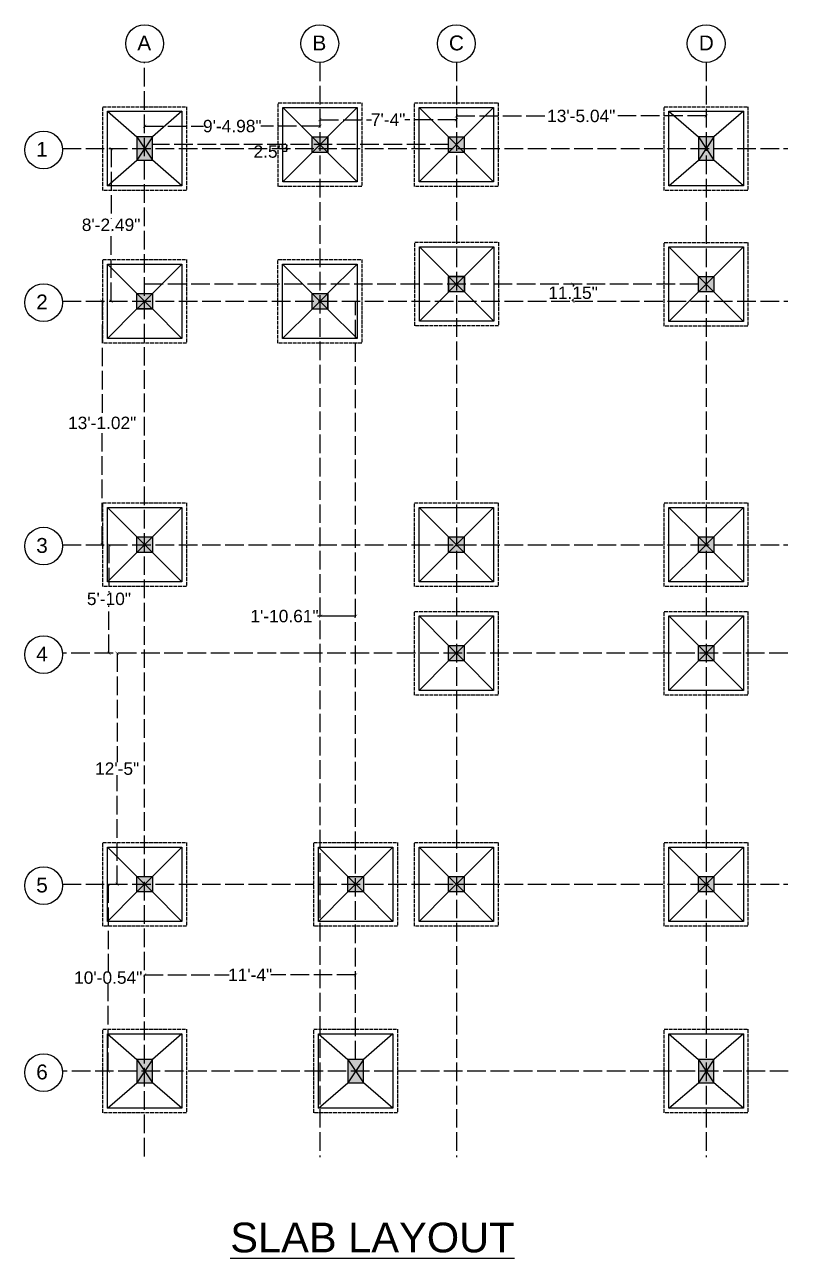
# Model space of a CAD drawing. Header units: inches. Extents: x -19338 to 10560, y -12 to 4973.
# Drawn here: x 1915 to 2407, y 176 to 971 of the extents above; entities that cross this region are included whole.
import ezdxf

# ---------------------------------------------------------------- set-up
doc = ezdxf.new("R2010")
doc.units = ezdxf.units.IN
doc.header["$MEASUREMENT"] = 0
doc.linetypes.add('ACAD_ISO02W100', pattern=[15, 12, -3])
doc.layers.add('C', color=141, linetype='Continuous')
doc.layers.add('C1', color=10, linetype='Continuous')
doc.layers.add('Naming', color=50, linetype='Continuous', plot=False)
doc.styles.get("Standard").update_dxf_attribs({"font": 'arial.ttf'})
doc.dimstyles.get("Standard").update_dxf_attribs({"dimtxt": 8, "dimasz": 2, "dimexe": 0.18, "dimexo": 0.0625, "dimgap": 0.09, "dimtad": 0, "dimtih": 1, "dimtoh": 1, "dimdsep": 46, "dimlunit": 3, "dimtxsty": 'Standard', "dimblk": 'ARCHTICK', "dimcen": 0.09, "dimse1": 1, "dimse2": 1, "dimclrd": 2, "dimadec": 0, "dimazin": 0, "dimtfac": 1, "dimtofl": 0, "dimtmove": 0, "dimatfit": 3, "dimfxl": 1, "dimtolj": 1, "dimtzin": 0, "dimarcsym": 0})

# ---------------------------------------------------------------- blocks, each defined once
blk = doc.blocks.new('_ArchTick')
at = {"color": 0, "linetype": 'ByBlock', "const_width": 0.15}
blk.add_lwpolyline([(-0.5, -0.5), (0.5, 0.5)], dxfattribs=at)
blk = doc.blocks.new('*D29')
at = {"color": 2, "linetype": 'ACAD_ISO02W100', "lineweight": -2, "transparency": 16777216}
for p, q in [((2083.31, 893.86), (2083.31, 891.36)), ((2083.31, 891.36), (2083.31, 889.36)), ((2083.31, 889.36), (2081.31, 889.36))]:
    blk.add_line(p, q, dxfattribs=at)
at = {"layer": 'Defpoints', "color": 0, "linetype": 'ACAD_ISO02W100', "transparency": 16777216}
for p in [(2083.31, 893.86), (2083.31, 891.36), (2083.31, 891.36)]:
    blk.add_point(p, dxfattribs=at)
at = {"color": 2, "linetype": 'ACAD_ISO02W100', "lineweight": -2, "transparency": 16777216, "xscale": 2, "yscale": 2, "zscale": 2}
for p, rotation in [((2083.31, 893.86), 90), ((2083.31, 891.36), 270)]:
    blk.add_blockref('_ArchTick', p, dxfattribs=dict(at, rotation=rotation))
at = {"color": 0, "linetype": 'ACAD_ISO02W100', "transparency": 16777216, "insert": (2071.89, 889.36), "char_height": 8, "attachment_point": 5}
blk.add_mtext('\\A1;2.5"', dxfattribs=at)
blk = doc.blocks.new('*D31')
at = {"color": 2, "linetype": 'ACAD_ISO02W100', "lineweight": -2, "transparency": 16777216}
for p, q in [((2268.16, 803.86), (2268.16, 802.46)), ((2268.16, 792.71), (2268.16, 794.11))]:
    blk.add_line(p, q, dxfattribs=at)
at = {"layer": 'Defpoints', "color": 0, "linetype": 'ACAD_ISO02W100', "transparency": 16777216}
for p in [(2269.7, 803.86), (2268.16, 792.71), (2269.69, 792.71)]:
    blk.add_point(p, dxfattribs=at)
at = {"color": 2, "linetype": 'ACAD_ISO02W100', "lineweight": -2, "transparency": 16777216, "xscale": 2, "yscale": 2, "zscale": 2}
for p, rotation in [((2268.16, 803.86), 90), ((2268.16, 792.71), 270)]:
    blk.add_blockref('_ArchTick', p, dxfattribs=dict(at, rotation=rotation))
at = {"color": 0, "linetype": 'ACAD_ISO02W100', "transparency": 16777216, "insert": (2268.16, 798.28), "char_height": 8, "attachment_point": 5}
blk.add_mtext('\\A1;11.15"', dxfattribs=at)
blk = doc.blocks.new('*D32')
at = {"color": 2, "linetype": 'ACAD_ISO02W100', "lineweight": -2, "transparency": 16777216}
for p, q in [((1991.96, 358.44), (2046.5, 358.44)), ((2127.96, 358.44), (2073.41, 358.44))]:
    blk.add_line(p, q, dxfattribs=at)
at = {"layer": 'Defpoints', "color": 0, "linetype": 'ACAD_ISO02W100', "transparency": 16777216}
for p in [(2127.96, 358.44), (1991.96, 355.96), (2127.96, 355.96)]:
    blk.add_point(p, dxfattribs=at)
at = {"color": 2, "linetype": 'ACAD_ISO02W100', "lineweight": -2, "transparency": 16777216, "xscale": 2, "yscale": 2, "zscale": 2, "rotation": 180}
blk.add_blockref('_ArchTick', (1991.96, 358.44), dxfattribs=at)
at = {"color": 2, "linetype": 'ACAD_ISO02W100', "lineweight": -2, "transparency": 16777216, "xscale": 2, "yscale": 2, "zscale": 2}
blk.add_blockref('_ArchTick', (2127.96, 358.44), dxfattribs=at)
at = {"color": 0, "linetype": 'ACAD_ISO02W100', "transparency": 16777216, "insert": (2059.96, 358.44), "char_height": 8, "attachment_point": 5}
blk.add_mtext('\\A1;11\'-4"', dxfattribs=at)
blk = doc.blocks.new('*D33')
at = {"color": 2, "linetype": 'ACAD_ISO02W100', "lineweight": -2, "transparency": 16777216}
for p, q in [((1991.96, 905.79), (2029.95, 905.79)), ((2104.93, 905.79), (2066.94, 905.79))]:
    blk.add_line(p, q, dxfattribs=at)
at = {"layer": 'Defpoints', "color": 0, "linetype": 'ACAD_ISO02W100', "transparency": 16777216}
for p in [(1991.96, 905.3), (2104.93, 905.79), (2104.93, 905.45)]:
    blk.add_point(p, dxfattribs=at)
at = {"color": 2, "linetype": 'ACAD_ISO02W100', "lineweight": -2, "transparency": 16777216, "xscale": 2, "yscale": 2, "zscale": 2, "rotation": 180}
blk.add_blockref('_ArchTick', (1991.96, 905.79), dxfattribs=at)
at = {"color": 2, "linetype": 'ACAD_ISO02W100', "lineweight": -2, "transparency": 16777216, "xscale": 2, "yscale": 2, "zscale": 2}
blk.add_blockref('_ArchTick', (2104.93, 905.79), dxfattribs=at)
at = {"color": 0, "linetype": 'ACAD_ISO02W100', "transparency": 16777216, "insert": (2048.45, 905.79), "char_height": 8, "attachment_point": 5}
blk.add_mtext('\\A1;9\'-4.98"', dxfattribs=at)
blk = doc.blocks.new('*D34')
at = {"color": 2, "linetype": 'ACAD_ISO02W100', "lineweight": -2, "transparency": 16777216}
for p, q in [((2104.92, 909.96), (2138.23, 909.96)), ((2192.92, 909.96), (2159.61, 909.96))]:
    blk.add_line(p, q, dxfattribs=at)
at = {"layer": 'Defpoints', "color": 0, "linetype": 'ACAD_ISO02W100', "transparency": 16777216}
for p in [(2104.92, 919.33), (2192.92, 919.44), (2192.92, 909.96)]:
    blk.add_point(p, dxfattribs=at)
at = {"color": 2, "linetype": 'ACAD_ISO02W100', "lineweight": -2, "transparency": 16777216, "xscale": 2, "yscale": 2, "zscale": 2, "rotation": 180}
blk.add_blockref('_ArchTick', (2104.92, 909.96), dxfattribs=at)
at = {"color": 2, "linetype": 'ACAD_ISO02W100', "lineweight": -2, "transparency": 16777216, "xscale": 2, "yscale": 2, "zscale": 2}
blk.add_blockref('_ArchTick', (2192.92, 909.96), dxfattribs=at)
at = {"color": 0, "linetype": 'ACAD_ISO02W100', "transparency": 16777216, "insert": (2148.92, 909.96), "char_height": 8, "attachment_point": 5}
blk.add_mtext('\\A1;7\'-4"', dxfattribs=at)
blk = doc.blocks.new('*D35')
at = {"color": 2, "linetype": 'ACAD_ISO02W100', "lineweight": -2, "transparency": 16777216}
for p, q in [((1970.31, 891.36), (1970.31, 846.29)), ((1970.31, 792.87), (1970.31, 837.94))]:
    blk.add_line(p, q, dxfattribs=at)
at = {"layer": 'Defpoints', "color": 0, "linetype": 'ACAD_ISO02W100', "transparency": 16777216}
for p in [(1973.13, 891.36), (1970.31, 792.87), (1973.08, 792.87)]:
    blk.add_point(p, dxfattribs=at)
at = {"color": 2, "linetype": 'ACAD_ISO02W100', "lineweight": -2, "transparency": 16777216, "xscale": 2, "yscale": 2, "zscale": 2}
for p, rotation in [((1970.31, 891.36), 90), ((1970.31, 792.87), 270)]:
    blk.add_blockref('_ArchTick', p, dxfattribs=dict(at, rotation=rotation))
at = {"color": 0, "linetype": 'ACAD_ISO02W100', "transparency": 16777216, "insert": (1970.31, 842.11), "char_height": 8, "attachment_point": 5}
blk.add_mtext('\\A1;8\'-2.49"', dxfattribs=at)
blk = doc.blocks.new('*D36')
at = {"color": 2, "linetype": 'ACAD_ISO02W100', "lineweight": -2, "transparency": 16777216}
for p, q in [((1964.57, 792.88), (1964.57, 718.54)), ((1964.57, 635.86), (1964.57, 710.19))]:
    blk.add_line(p, q, dxfattribs=at)
at = {"layer": 'Defpoints', "color": 0, "linetype": 'ACAD_ISO02W100', "transparency": 16777216}
for p in [(1959.22, 792.88), (1953.56, 635.86), (1964.57, 635.86)]:
    blk.add_point(p, dxfattribs=at)
at = {"color": 2, "linetype": 'ACAD_ISO02W100', "lineweight": -2, "transparency": 16777216, "xscale": 2, "yscale": 2, "zscale": 2}
for p, rotation in [((1964.57, 792.88), 90), ((1964.57, 635.86), 270)]:
    blk.add_blockref('_ArchTick', p, dxfattribs=dict(at, rotation=rotation))
at = {"color": 0, "linetype": 'ACAD_ISO02W100', "transparency": 16777216, "insert": (1964.57, 714.37), "char_height": 8, "attachment_point": 5}
blk.add_mtext('\\A1;13\'-1.02"', dxfattribs=at)
blk = doc.blocks.new('*D37')
at = {"color": 2, "linetype": 'ACAD_ISO02W100', "lineweight": -2, "transparency": 16777216}
for p, q in [((1968.93, 635.86), (1968.93, 605.03)), ((1968.93, 565.86), (1968.93, 596.68))]:
    blk.add_line(p, q, dxfattribs=at)
at = {"layer": 'Defpoints', "color": 0, "linetype": 'ACAD_ISO02W100', "transparency": 16777216}
for p in [(1974.47, 635.86), (1968.93, 565.86), (1974.47, 565.86)]:
    blk.add_point(p, dxfattribs=at)
at = {"color": 2, "linetype": 'ACAD_ISO02W100', "lineweight": -2, "transparency": 16777216, "xscale": 2, "yscale": 2, "zscale": 2}
for p, rotation in [((1968.93, 635.86), 90), ((1968.93, 565.86), 270)]:
    blk.add_blockref('_ArchTick', p, dxfattribs=dict(at, rotation=rotation))
at = {"color": 0, "linetype": 'ACAD_ISO02W100', "transparency": 16777216, "insert": (1968.93, 600.86), "char_height": 8, "attachment_point": 5}
blk.add_mtext('\\A1;5\'-10"', dxfattribs=at)
blk = doc.blocks.new('*D38')
at = {"color": 2, "linetype": 'ACAD_ISO02W100', "lineweight": -2, "transparency": 16777216}
for p, q in [((1974.22, 565.86), (1974.22, 495.53)), ((1974.22, 416.86), (1974.22, 487.18))]:
    blk.add_line(p, q, dxfattribs=at)
at = {"layer": 'Defpoints', "color": 0, "linetype": 'ACAD_ISO02W100', "transparency": 16777216}
for p in [(1974.47, 565.86), (1974.22, 416.86), (1974.47, 416.86)]:
    blk.add_point(p, dxfattribs=at)
at = {"color": 2, "linetype": 'ACAD_ISO02W100', "lineweight": -2, "transparency": 16777216, "xscale": 2, "yscale": 2, "zscale": 2}
for p, rotation in [((1974.22, 565.86), 90), ((1974.22, 416.86), 270)]:
    blk.add_blockref('_ArchTick', p, dxfattribs=dict(at, rotation=rotation))
at = {"color": 0, "linetype": 'ACAD_ISO02W100', "transparency": 16777216, "insert": (1974.22, 491.36), "char_height": 8, "attachment_point": 5}
blk.add_mtext('\\A1;12\'-5"', dxfattribs=at)
blk = doc.blocks.new('*D39')
at = {"color": 2, "linetype": 'ACAD_ISO02W100', "lineweight": -2, "transparency": 16777216}
for p, q in [((1968.48, 416.86), (1968.48, 360.76)), ((1968.48, 296.32), (1968.48, 352.41))]:
    blk.add_line(p, q, dxfattribs=at)
at = {"layer": 'Defpoints', "color": 0, "linetype": 'ACAD_ISO02W100', "transparency": 16777216}
for p in [(1967.54, 416.86), (1967.7, 296.32), (1968.48, 296.32)]:
    blk.add_point(p, dxfattribs=at)
at = {"color": 2, "linetype": 'ACAD_ISO02W100', "lineweight": -2, "transparency": 16777216, "xscale": 2, "yscale": 2, "zscale": 2}
for p, rotation in [((1968.48, 416.86), 90), ((1968.48, 296.32), 270)]:
    blk.add_blockref('_ArchTick', p, dxfattribs=dict(at, rotation=rotation))
at = {"color": 0, "linetype": 'ACAD_ISO02W100', "transparency": 16777216, "insert": (1968.48, 356.59), "char_height": 8, "attachment_point": 5}
blk.add_mtext('\\A1;10\'-0.54"', dxfattribs=at)
blk = doc.blocks.new('*D40')
at = {"color": 2, "lineweight": -2, "transparency": 16777216}
for p, q in [((2105.35, 589.75), (2103.35, 589.75)), ((2127.96, 589.75), (2105.35, 589.75))]:
    blk.add_line(p, q, dxfattribs=at)
at = {"layer": 'Defpoints', "color": 0, "transparency": 16777216}
for p in [(2105.35, 594.15), (2105.35, 589.75), (2127.96, 594.18)]:
    blk.add_point(p, dxfattribs=at)
at = {"color": 2, "lineweight": -2, "transparency": 16777216, "xscale": 2, "yscale": 2, "zscale": 2, "rotation": 180}
blk.add_blockref('_ArchTick', (2105.35, 589.75), dxfattribs=at)
at = {"color": 2, "lineweight": -2, "transparency": 16777216, "xscale": 2, "yscale": 2, "zscale": 2}
blk.add_blockref('_ArchTick', (2127.96, 589.75), dxfattribs=at)
at = {"color": 0, "transparency": 16777216, "insert": (2082.13, 589.75), "char_height": 8, "attachment_point": 5}
blk.add_mtext('\\A1;1\'-10.61"', dxfattribs=at)
blk = doc.blocks.new('*D30')
at = {"color": 2, "linetype": 'ACAD_ISO02W100', "lineweight": -2, "transparency": 16777216}
for p, q in [((2192.92, 912.34), (2252.21, 912.34)), ((2353.96, 912.34), (2294.66, 912.34))]:
    blk.add_line(p, q, dxfattribs=at)
at = {"layer": 'Defpoints', "color": 0, "linetype": 'ACAD_ISO02W100', "transparency": 16777216}
for p in [(2192.92, 919.44), (2353.96, 915.63), (2192.92, 912.34)]:
    blk.add_point(p, dxfattribs=at)
at = {"color": 2, "linetype": 'ACAD_ISO02W100', "lineweight": -2, "transparency": 16777216, "xscale": 2, "yscale": 2, "zscale": 2, "rotation": 180}
blk.add_blockref('_ArchTick', (2192.92, 912.34), dxfattribs=at)
at = {"color": 2, "linetype": 'ACAD_ISO02W100', "lineweight": -2, "transparency": 16777216, "xscale": 2, "yscale": 2, "zscale": 2}
blk.add_blockref('_ArchTick', (2353.96, 912.34), dxfattribs=at)
at = {"color": 0, "linetype": 'ACAD_ISO02W100', "transparency": 16777216, "insert": (2273.44, 912.34), "char_height": 8, "attachment_point": 5}
blk.add_mtext('\\A1;13\'-5.04"', dxfattribs=at)

msp = doc.modelspace()

# ---------------------------------------------------------------- hatches: boundary and pattern name
h = msp.add_hatch(color=1)
h.dxf.hatch_style = 1
h.paths.add_polyline_path([(2099.95, 898.862), (2099.95, 888.862), (2109.95, 888.862), (2109.95, 898.862)])
h = msp.add_hatch(color=1)
h.dxf.hatch_style = 1
h.paths.add_polyline_path([(2187.95, 898.862), (2187.95, 888.862), (2197.95, 888.862), (2197.95, 898.862)])
h = msp.add_hatch(color=1)
h.dxf.hatch_style = 1
h.paths.add_polyline_path([(2188.07, 808.969), (2188.07, 798.969), (2198.07, 798.969), (2198.07, 808.969)])
h = msp.add_hatch(color=1)
h.dxf.hatch_style = 1
h.paths.add_polyline_path([(2348.957, 808.855), (2348.957, 798.855), (2358.957, 798.855), (2358.957, 808.855)])
h = msp.add_hatch(color=1)
h.dxf.hatch_style = 1
h.paths.add_polyline_path([(1986.96, 797.858), (1986.96, 787.858), (1996.96, 787.858), (1996.96, 797.858)])
h = msp.add_hatch(color=1)
h.dxf.hatch_style = 1
h.paths.add_polyline_path([(2099.899, 797.797), (2099.899, 787.797), (2109.899, 787.797), (2109.899, 797.797)])
h = msp.add_hatch(color=1)
h.dxf.hatch_style = 1
h.paths.add_polyline_path([(1986.957, 640.855), (1986.957, 630.855), (1996.957, 630.855), (1996.957, 640.855)])
h = msp.add_hatch(color=1)
h.dxf.hatch_style = 1
h.paths.add_polyline_path([(2187.957, 640.855), (2187.957, 630.855), (2197.957, 630.855), (2197.957, 640.855)])
h = msp.add_hatch(color=1)
h.dxf.hatch_style = 1
h.paths.add_polyline_path([(2348.957, 640.855), (2348.957, 630.855), (2358.957, 630.855), (2358.957, 640.855)])
h = msp.add_hatch(color=1)
h.dxf.hatch_style = 1
h.paths.add_polyline_path([(2187.957, 570.855), (2187.957, 560.855), (2197.957, 560.855), (2197.957, 570.855)])
h = msp.add_hatch(color=1)
h.dxf.hatch_style = 1
h.paths.add_polyline_path([(2348.957, 570.855), (2348.957, 560.855), (2358.957, 560.855), (2358.957, 570.855)])
h = msp.add_hatch(color=1)
h.dxf.hatch_style = 1
h.paths.add_polyline_path([(1986.957, 421.855), (1986.957, 411.855), (1996.957, 411.855), (1996.957, 421.855)])
h = msp.add_hatch(color=1)
h.dxf.hatch_style = 1
h.paths.add_polyline_path([(2122.957, 421.855), (2122.957, 411.855), (2132.957, 411.855), (2132.957, 421.855)])
h = msp.add_hatch(color=1)
h.dxf.hatch_style = 1
h.paths.add_polyline_path([(2187.95, 421.849), (2187.95, 411.849), (2197.95, 411.849), (2197.95, 421.849)])
h = msp.add_hatch(color=1)
h.dxf.hatch_style = 1
h.paths.add_polyline_path([(2348.957, 421.855), (2348.957, 411.855), (2358.957, 411.855), (2358.957, 421.855)])
at = {"layer": 'C'}
h = msp.add_hatch(color=256, dxfattribs=at)
h.dxf.hatch_style = 1
h.paths.add_polyline_path([(1996.957, 898.855), (1986.957, 898.855), (1986.957, 883.855), (1996.957, 883.855)])
h = msp.add_hatch(color=256, dxfattribs=at)
h.dxf.hatch_style = 1
h.paths.add_polyline_path([(2358.957, 898.855), (2348.957, 898.855), (2348.957, 883.855), (2358.957, 883.855)])
h = msp.add_hatch(color=256, dxfattribs=at)
h.dxf.hatch_style = 1
h.paths.add_polyline_path([(1996.957, 303.855), (1986.957, 303.855), (1986.957, 288.855), (1996.957, 288.855)])
h = msp.add_hatch(color=256, dxfattribs=at)
h.dxf.hatch_style = 1
h.paths.add_polyline_path([(2132.957, 303.855), (2122.957, 303.855), (2122.957, 288.855), (2132.957, 288.855)])
h = msp.add_hatch(color=256, dxfattribs=at)
h.dxf.hatch_style = 1
h.paths.add_polyline_path([(2358.957, 303.855), (2348.957, 303.855), (2348.957, 288.855), (2358.957, 288.855)])

# ---------------------------------------------------------------- linework, layer by layer
at = {"linetype": 'ACAD_ISO02W100'}
for p, q in [((1991.957, 241.326), (1991.957, 946.855)), ((2104.957, 946.855), (2104.957, 240.855)), ((2192.95, 946.862), (2192.95, 240.862)), ((2353.957, 946.855), (2353.957, 240.855)), ((1938.957, 891.355), (2406.643, 891.355)), ((2187.957, 893.855), (1996.957, 893.855)), ((2348.957, 803.855), (1991.957, 803.855)), ((1938.994, 792.855), (2406.646, 792.855)), ((2127.957, 303.855), (2127.957, 792.785)), ((1938.957, 635.855), (2406.643, 635.855)), ((2406.643, 565.855), (1938.957, 565.855)), ((1938.957, 416.855), (2406.643, 416.855)), ((2406.957, 296.355), (1938.957, 296.355))]:
    msp.add_line(p, q, dxfattribs=at)
for p, q in [((1967.957, 915.355), (1986.957, 898.855)), ((2015.957, 915.355), (1996.957, 898.855)), ((2080.95, 917.862), (2099.95, 898.862)), ((2128.95, 917.862), (2109.95, 898.862)), ((2168.95, 917.862), (2187.95, 898.862)), ((2216.95, 917.862), (2197.95, 898.862)), ((2329.957, 915.355), (2348.957, 898.855)), ((2377.957, 915.355), (2358.957, 898.855)), ((1967.957, 867.355), (1986.957, 883.855)), ((2015.957, 867.355), (1996.957, 883.855)), ((2080.95, 869.862), (2099.95, 888.862)), ((2128.95, 869.862), (2109.95, 888.862)), ((2168.95, 869.862), (2187.95, 888.862)), ((2216.95, 869.862), (2197.95, 888.862)), ((2329.957, 867.355), (2348.957, 883.855)), ((2377.957, 867.355), (2358.957, 883.855)), ((2169.07, 827.969), (2188.07, 808.969)), ((2217.07, 827.969), (2198.07, 808.969)), ((2329.957, 827.855), (2348.957, 808.855)), ((2377.957, 827.855), (2358.957, 808.855)), ((1967.96, 816.858), (1986.96, 797.858)), ((2015.96, 816.858), (1996.96, 797.858)), ((2080.899, 816.797), (2099.899, 797.797)), ((2128.899, 816.797), (2109.899, 797.797)), ((2169.07, 779.969), (2188.07, 798.969)), ((2217.07, 779.969), (2198.07, 798.969)), ((2329.957, 779.855), (2348.957, 798.855)), ((2377.957, 779.855), (2358.957, 798.855)), ((1967.96, 768.858), (1986.96, 787.858)), ((2015.96, 768.858), (1996.96, 787.858)), ((2080.899, 768.797), (2099.899, 787.797)), ((2128.899, 768.797), (2109.899, 787.797)), ((1967.957, 659.855), (1986.957, 640.855)), ((2015.957, 659.855), (1996.957, 640.855)), ((2168.957, 659.855), (2187.957, 640.855)), ((2216.957, 659.855), (2197.957, 640.855)), ((2329.957, 659.855), (2348.957, 640.855)), ((2377.957, 659.855), (2358.957, 640.855)), ((1967.957, 611.855), (1986.957, 630.855)), ((2015.957, 611.855), (1996.957, 630.855)), ((2168.957, 611.855), (2187.957, 630.855)), ((2216.957, 611.855), (2197.957, 630.855)), ((2329.957, 611.855), (2348.957, 630.855)), ((2377.957, 611.855), (2358.957, 630.855)), ((2168.957, 589.855), (2187.957, 570.855)), ((2216.957, 589.855), (2197.957, 570.855)), ((2329.957, 589.855), (2348.957, 570.855)), ((2377.957, 589.855), (2358.957, 570.855)), ((2168.957, 541.855), (2187.957, 560.855)), ((2216.957, 541.855), (2197.957, 560.855)), ((2329.957, 541.855), (2348.957, 560.855)), ((2377.957, 541.855), (2358.957, 560.855)), ((1967.957, 440.855), (1986.957, 421.855)), ((2015.957, 440.855), (1996.957, 421.855)), ((2103.957, 440.855), (2122.957, 421.855)), ((2151.957, 440.855), (2132.957, 421.855)), ((2168.95, 440.849), (2187.95, 421.849)), ((2216.95, 440.849), (2197.95, 421.849)), ((2329.957, 440.855), (2348.957, 421.855)), ((2377.957, 440.855), (2358.957, 421.855)), ((1967.957, 392.855), (1986.957, 411.855)), ((2015.957, 392.855), (1996.957, 411.855)), ((2103.957, 392.855), (2122.957, 411.855)), ((2151.957, 392.855), (2132.957, 411.855)), ((2168.95, 392.849), (2187.95, 411.849)), ((2216.95, 392.849), (2197.95, 411.849)), ((2329.957, 392.855), (2348.957, 411.855)), ((2377.957, 392.855), (2358.957, 411.855)), ((1967.957, 320.355), (1986.957, 303.855)), ((2015.957, 320.355), (1996.957, 303.855)), ((2103.957, 320.355), (2122.957, 303.855)), ((2151.957, 320.355), (2132.957, 303.855)), ((2329.957, 320.355), (2348.957, 303.855)), ((2377.957, 320.355), (2358.957, 303.855)), ((1967.957, 272.355), (1986.957, 288.855)), ((2015.957, 272.355), (1996.957, 288.855)), ((2103.957, 272.355), (2122.957, 288.855)), ((2151.957, 272.355), (2132.957, 288.855)), ((2329.957, 272.355), (2348.957, 288.855)), ((2377.957, 272.355), (2358.957, 288.855))]:
    msp.add_line(p, q)
at = {"color": 40, "linetype": 'ACAD_ISO02W100', "ltscale": 0.2, "true_color": 0xf8d731}
for points in [[(1964.957, 918.355), (2018.957, 918.355), (2018.957, 864.355), (1964.957, 864.355)], [(2077.95, 920.862), (2131.95, 920.862), (2131.95, 866.862), (2077.95, 866.862)], [(2165.95, 920.862), (2219.95, 920.862), (2219.95, 866.862), (2165.95, 866.862)], [(2326.957, 918.355), (2380.957, 918.355), (2380.957, 864.355), (2326.957, 864.355)], [(2166.07, 830.969), (2220.07, 830.969), (2220.07, 776.969), (2166.07, 776.969)], [(2326.957, 830.855), (2380.957, 830.855), (2380.957, 776.855), (2326.957, 776.855)], [(1964.96, 819.858), (2018.96, 819.858), (2018.96, 765.858), (1964.96, 765.858)], [(2077.899, 819.797), (2131.899, 819.797), (2131.899, 765.797), (2077.899, 765.797)], [(1964.957, 662.855), (2018.957, 662.855), (2018.957, 608.855), (1964.957, 608.855)], [(2165.957, 662.855), (2219.957, 662.855), (2219.957, 608.855), (2165.957, 608.855)], [(2326.957, 662.855), (2380.957, 662.855), (2380.957, 608.855), (2326.957, 608.855)], [(2165.957, 592.855), (2219.957, 592.855), (2219.957, 538.855), (2165.957, 538.855)], [(2326.957, 592.855), (2380.957, 592.855), (2380.957, 538.855), (2326.957, 538.855)], [(1964.957, 443.855), (2018.957, 443.855), (2018.957, 389.855), (1964.957, 389.855)], [(2100.957, 443.855), (2154.957, 443.855), (2154.957, 389.855), (2100.957, 389.855)], [(2165.95, 443.849), (2219.95, 443.849), (2219.95, 389.849), (2165.95, 389.849)], [(2326.957, 443.855), (2380.957, 443.855), (2380.957, 389.855), (2326.957, 389.855)], [(1964.957, 323.355), (2018.957, 323.355), (2018.957, 269.355), (1964.957, 269.355)], [(2100.957, 323.355), (2154.957, 323.355), (2154.957, 269.355), (2100.957, 269.355)], [(2326.957, 323.355), (2380.957, 323.355), (2380.957, 269.355), (2326.957, 269.355)]]:
    msp.add_lwpolyline(points, close=True, dxfattribs=at)
for points in [[(1967.957, 915.355), (2015.957, 915.355), (2015.957, 867.355), (1967.957, 867.355)], [(2080.95, 917.862), (2128.95, 917.862), (2128.95, 869.862), (2080.95, 869.862)], [(2168.95, 917.862), (2216.95, 917.862), (2216.95, 869.862), (2168.95, 869.862)], [(2329.957, 915.355), (2377.957, 915.355), (2377.957, 867.355), (2329.957, 867.355)], [(2169.07, 827.969), (2217.07, 827.969), (2217.07, 779.969), (2169.07, 779.969)], [(2329.957, 827.855), (2377.957, 827.855), (2377.957, 779.855), (2329.957, 779.855)], [(1967.96, 816.858), (2015.96, 816.858), (2015.96, 768.858), (1967.96, 768.858)], [(2080.899, 816.797), (2128.899, 816.797), (2128.899, 768.797), (2080.899, 768.797)], [(1967.957, 659.855), (2015.957, 659.855), (2015.957, 611.855), (1967.957, 611.855)], [(2168.957, 659.855), (2216.957, 659.855), (2216.957, 611.855), (2168.957, 611.855)], [(2329.957, 659.855), (2377.957, 659.855), (2377.957, 611.855), (2329.957, 611.855)], [(2168.957, 589.855), (2216.957, 589.855), (2216.957, 541.855), (2168.957, 541.855)], [(2329.957, 589.855), (2377.957, 589.855), (2377.957, 541.855), (2329.957, 541.855)], [(1967.957, 440.855), (2015.957, 440.855), (2015.957, 392.855), (1967.957, 392.855)], [(2103.957, 440.855), (2151.957, 440.855), (2151.957, 392.855), (2103.957, 392.855)], [(2168.95, 440.849), (2216.95, 440.849), (2216.95, 392.849), (2168.95, 392.849)], [(2329.957, 440.855), (2377.957, 440.855), (2377.957, 392.855), (2329.957, 392.855)], [(1967.957, 320.355), (2015.957, 320.355), (2015.957, 272.355), (1967.957, 272.355)], [(2103.957, 320.355), (2151.957, 320.355), (2151.957, 272.355), (2103.957, 272.355)], [(2329.957, 320.355), (2377.957, 320.355), (2377.957, 272.355), (2329.957, 272.355)]]:
    msp.add_lwpolyline(points, close=True)
for centre in [(1991.957, 959.049), (2104.879, 959.049), (2192.879, 959.049), (2353.991, 959.049), (1926.798, 890.439), (1926.798, 791.971), (1926.798, 634.939), (1926.798, 564.939), (1926.798, 415.939), (1926.798, 295.362)]:
    msp.add_circle(centre, 12.193)
at = {"layer": 'C'}
for p, q in [((1996.957, 898.855), (1986.957, 883.855)), ((1986.957, 898.855), (1996.957, 883.855)), ((2358.957, 898.855), (2348.957, 883.855)), ((2348.957, 898.855), (2358.957, 883.855)), ((1996.957, 303.855), (1986.957, 288.855)), ((1986.957, 303.855), (1996.957, 288.855)), ((2132.957, 303.855), (2122.957, 288.855)), ((2122.957, 303.855), (2132.957, 288.855)), ((2358.957, 303.855), (2348.957, 288.855)), ((2348.957, 303.855), (2358.957, 288.855))]:
    msp.add_line(p, q, dxfattribs=at)
for points in [[(1986.957, 883.855), (1996.957, 883.855), (1996.957, 898.855), (1986.957, 898.855)], [(1986.957, 883.855), (1996.957, 883.855), (1996.957, 898.855), (1986.957, 898.855)], [(2348.957, 883.855), (2358.957, 883.855), (2358.957, 898.855), (2348.957, 898.855)], [(2348.957, 883.855), (2358.957, 883.855), (2358.957, 898.855), (2348.957, 898.855)], [(1986.957, 288.855), (1996.957, 288.855), (1996.957, 303.855), (1986.957, 303.855)], [(1986.957, 288.855), (1996.957, 288.855), (1996.957, 303.855), (1986.957, 303.855)], [(2122.957, 288.855), (2132.957, 288.855), (2132.957, 303.855), (2122.957, 303.855)], [(2122.957, 288.855), (2132.957, 288.855), (2132.957, 303.855), (2122.957, 303.855)], [(2348.957, 288.855), (2358.957, 288.855), (2358.957, 303.855), (2348.957, 303.855)], [(2348.957, 288.855), (2358.957, 288.855), (2358.957, 303.855), (2348.957, 303.855)]]:
    msp.add_lwpolyline(points, close=True, dxfattribs=at)
at = {"layer": 'C1'}
for p, q in [((2099.957, 898.855), (2109.957, 888.855)), ((2109.957, 898.855), (2099.957, 888.855)), ((2187.957, 898.855), (2197.957, 888.855)), ((2197.957, 898.855), (2187.957, 888.855)), ((2187.957, 808.855), (2197.957, 798.855)), ((2197.957, 808.855), (2187.957, 798.855)), ((2348.957, 808.855), (2358.957, 798.855)), ((2358.957, 808.855), (2348.957, 798.855)), ((1986.957, 797.855), (1996.957, 787.855)), ((1996.957, 797.855), (1986.957, 787.855)), ((2099.957, 797.855), (2109.957, 787.855)), ((2109.957, 797.855), (2099.957, 787.855)), ((1986.957, 640.855), (1996.957, 630.855)), ((1996.957, 640.855), (1986.957, 630.855)), ((2187.957, 640.855), (2197.957, 630.855)), ((2197.957, 640.855), (2187.957, 630.855)), ((2348.957, 640.855), (2358.957, 630.855)), ((2358.957, 640.855), (2348.957, 630.855)), ((2187.957, 570.855), (2197.957, 560.855)), ((2197.957, 570.855), (2187.957, 560.855)), ((2348.957, 570.855), (2358.957, 560.855)), ((2358.957, 570.855), (2348.957, 560.855)), ((1986.957, 421.855), (1996.957, 411.855)), ((1996.957, 421.855), (1986.957, 411.855)), ((2122.957, 421.855), (2132.957, 411.855)), ((2132.957, 421.855), (2122.957, 411.855)), ((2187.957, 421.855), (2197.957, 411.855)), ((2197.957, 421.855), (2187.957, 411.855)), ((2348.957, 421.855), (2358.957, 411.855)), ((2358.957, 421.855), (2348.957, 411.855)), ((1996.957, 303.855), (1986.957, 288.855)), ((1986.957, 303.855), (1996.957, 288.855)), ((2132.957, 303.855), (2122.957, 288.855)), ((2122.957, 303.855), (2132.957, 288.855))]:
    msp.add_line(p, q, dxfattribs=at)
for points in [[(2109.95, 888.862), (2099.95, 888.862), (2099.95, 898.862), (2109.95, 898.862)], [(2109.957, 888.855), (2099.957, 888.855), (2099.957, 898.855), (2109.957, 898.855)], [(2197.95, 888.862), (2187.95, 888.862), (2187.95, 898.862), (2197.95, 898.862)], [(2197.957, 888.855), (2187.957, 888.855), (2187.957, 898.855), (2197.957, 898.855)], [(2197.957, 798.855), (2187.957, 798.855), (2187.957, 808.855), (2197.957, 808.855)], [(2198.07, 798.969), (2188.07, 798.969), (2188.07, 808.969), (2198.07, 808.969)], [(2358.957, 798.855), (2348.957, 798.855), (2348.957, 808.855), (2358.957, 808.855)], [(2358.957, 798.855), (2348.957, 798.855), (2348.957, 808.855), (2358.957, 808.855)], [(1996.957, 787.855), (1986.957, 787.855), (1986.957, 797.855), (1996.957, 797.855)], [(1996.96, 787.858), (1986.96, 787.858), (1986.96, 797.858), (1996.96, 797.858)], [(2109.899, 787.797), (2099.899, 787.797), (2099.899, 797.797), (2109.899, 797.797)], [(2109.957, 787.855), (2099.957, 787.855), (2099.957, 797.855), (2109.957, 797.855)], [(1996.957, 630.855), (1986.957, 630.855), (1986.957, 640.855), (1996.957, 640.855)], [(1996.957, 630.855), (1986.957, 630.855), (1986.957, 640.855), (1996.957, 640.855)], [(2197.957, 630.855), (2187.957, 630.855), (2187.957, 640.855), (2197.957, 640.855)], [(2197.957, 630.855), (2187.957, 630.855), (2187.957, 640.855), (2197.957, 640.855)], [(2358.957, 630.855), (2348.957, 630.855), (2348.957, 640.855), (2358.957, 640.855)], [(2358.957, 630.855), (2348.957, 630.855), (2348.957, 640.855), (2358.957, 640.855)], [(2197.957, 560.855), (2187.957, 560.855), (2187.957, 570.855), (2197.957, 570.855)], [(2197.957, 560.855), (2187.957, 560.855), (2187.957, 570.855), (2197.957, 570.855)], [(2358.957, 560.855), (2348.957, 560.855), (2348.957, 570.855), (2358.957, 570.855)], [(2358.957, 560.855), (2348.957, 560.855), (2348.957, 570.855), (2358.957, 570.855)], [(1996.957, 411.855), (1986.957, 411.855), (1986.957, 421.855), (1996.957, 421.855)], [(1996.957, 411.855), (1986.957, 411.855), (1986.957, 421.855), (1996.957, 421.855)], [(2132.957, 411.855), (2122.957, 411.855), (2122.957, 421.855), (2132.957, 421.855)], [(2132.957, 411.855), (2122.957, 411.855), (2122.957, 421.855), (2132.957, 421.855)], [(2197.95, 411.849), (2187.95, 411.849), (2187.95, 421.849), (2197.95, 421.849)], [(2197.957, 411.855), (2187.957, 411.855), (2187.957, 421.855), (2197.957, 421.855)], [(2358.957, 411.855), (2348.957, 411.855), (2348.957, 421.855), (2358.957, 421.855)], [(2358.957, 411.855), (2348.957, 411.855), (2348.957, 421.855), (2358.957, 421.855)], [(1986.957, 288.855), (1996.957, 288.855), (1996.957, 303.855), (1986.957, 303.855)], [(2122.957, 288.855), (2132.957, 288.855), (2132.957, 303.855), (2122.957, 303.855)]]:
    msp.add_lwpolyline(points, close=True, dxfattribs=at)

# ---------------------------------------------------------------- texts
at = {"char_height": 9.6, "attachment_point": 1}
for s, insert in [('A', (1987.203, 964.257)), ('B', (2100.125, 964.257)), ('C', (2188.125, 964.257)), ('D', (2349.237, 964.257)), ('1', (1922.044, 895.648)), ('2', (1922.044, 797.179)), ('3', (1922.044, 640.148)), ('4', (1922.044, 570.148)), ('5', (1922.044, 421.148)), ('6', (1922.044, 300.57))]:
    msp.add_mtext_dynamic_manual_height_columns(s, width=5318.3102, gutter_width=80, heights=[0], dxfattribs=dict(at, insert=insert))
at = {"layer": 'Naming', "insert": (2047.159, 198.605), "char_height": 19.2, "attachment_point": 1}
msp.add_mtext_dynamic_manual_height_columns('{\\LSLAB LAYOUT}', width=6381.97224, gutter_width=96, heights=[0], dxfattribs=at)

# ---------------------------------------------------------------- dimensions: what is measured, and where the dimension line sits
at = {"linetype": 'ACAD_ISO02W100'}
for base, p1, p2, picture, middle in [((2192.916, 909.958), (2104.916, 919.326), (2192.916, 919.443), '*D34', (2148.916, 909.958)), ((2192.916, 912.344), (2353.957, 915.632), (2192.916, 919.443), '*D30', (2273.436, 912.344)), ((2104.935, 905.792), (1991.957, 905.304), (2104.935, 905.455), '*D33', (2048.446, 905.792)), ((2127.957, 358.439), (1991.957, 355.963), (2127.957, 355.963), '*D32', (2059.957, 358.439))]:
    dim = msp.add_linear_dim(base=base, p1=p1, p2=p2, dimstyle='Standard', dxfattribs=at)
    dim.commit()
    dim.dimension.update_dxf_attribs({"geometry": picture, "text_midpoint": middle})
for base, p1, p2, picture, middle in [((1970.306, 792.868), (1973.132, 891.355), (1973.078, 792.868), '*D35', (1970.306, 842.112)), ((2083.309, 891.355), (2083.309, 893.855), (2083.309, 891.355), '*D29', (2071.893, 889.355)), ((2268.16, 792.708), (2269.695, 803.855), (2269.689, 792.708), '*D31', (2268.16, 798.282)), ((1964.569, 635.855), (1959.224, 792.876), (1953.563, 635.855), '*D36', (1964.569, 714.366)), ((1968.926, 565.855), (1974.465, 635.855), (1974.465, 565.855), '*D37', (1968.926, 600.855)), ((1974.221, 416.855), (1974.465, 565.855), (1974.465, 416.855), '*D38', (1974.221, 491.355)), ((1968.484, 296.316), (1967.538, 416.855), (1967.699, 296.316), '*D39', (1968.484, 356.586))]:
    dim = msp.add_linear_dim(base=base, p1=p1, p2=p2, angle=90, dimstyle='Standard', dxfattribs=at)
    dim.commit()
    dim.dimension.update_dxf_attribs({"geometry": picture, "text_midpoint": middle})
dim = msp.add_linear_dim(base=(2105.351, 589.752), p1=(2127.957, 594.184), p2=(2105.351, 594.154), dimstyle='Standard')
dim.commit()
dim.dimension.update_dxf_attribs({"geometry": '*D40', "text_midpoint": (2082.129, 589.752)})

doc.saveas('drawing.dxf')
